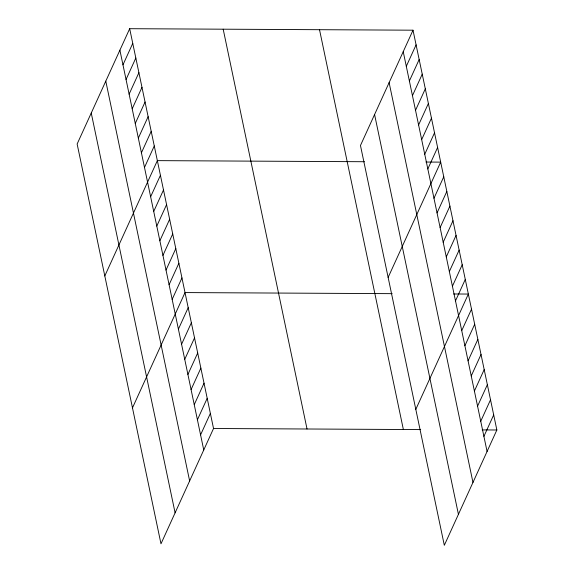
<?xml version="1.0" encoding="UTF-8"?>
<svg xmlns="http://www.w3.org/2000/svg" width="574" height="574" viewBox="0 0 574 574"><rect width="100%" height="100%" fill="white"/><g stroke="black" fill="none" stroke-linecap="round" stroke-linejoin="round"><path stroke-width="0.86" d="M129.681 28.7L77.138 144.002L160.985 543.808L213.535 428.505L129.681 28.7L413.015 30.192L496.862 429.998L444.319 545.3L360.465 145.495L413.015 30.192M122.972 64.833L132.759 43.359M126.043 79.492L135.83 58.017M129.121 94.15L138.908 72.676M132.192 108.816L141.979 87.341M135.27 123.475L145.057 102M138.341 138.133L148.128 116.658M141.419 152.792L151.206 131.317M144.49 167.45L154.277 145.975M104.805 275.943L157.355 160.634L364.497 161.725M150.639 196.767L160.426 175.292M153.717 211.433L163.504 189.958M156.788 226.091L166.575 204.617M159.866 240.75L169.653 219.275M162.937 255.408L172.724 233.934M166.015 270.067L175.802 248.592M169.086 284.726L178.873 263.251M172.164 299.384L181.951 277.909M132.479 407.877L185.022 292.575L392.171 293.658M178.406 329.153L188.193 307.678M181.571 344.257L191.357 322.782M184.742 359.36L194.529 337.885M187.906 374.463L197.693 352.988M191.077 389.567L200.864 368.092M194.242 404.67L204.028 383.195M197.413 419.773L207.2 398.299M200.577 434.877L210.364 413.402M406.299 66.326L416.085 44.851M409.377 80.984L419.164 59.509M412.448 95.643L422.234 74.168M415.526 110.301L425.312 88.826M418.597 124.96L428.383 103.485M421.675 139.618L431.461 118.144M424.746 154.284L434.532 132.809M427.824 168.943L437.61 147.468M388.139 277.429L440.681 162.126L425.965 162.047M433.973 198.26L443.759 176.785M437.044 212.918L446.83 191.443M440.122 227.577L449.908 206.102M443.193 242.235L452.979 220.76M446.271 256.901L456.057 235.426M449.342 271.559L459.135 250.085M452.42 286.218L462.206 264.743M455.491 300.876L465.284 279.402M415.806 409.37L468.355 294.06L453.639 293.981M461.733 330.638L471.519 309.164M464.904 345.742L474.691 324.267M468.068 360.845L477.855 339.37M471.24 375.948L481.026 354.474M474.404 391.052L484.191 369.577M477.575 406.155L487.362 384.68M480.739 421.266L490.526 399.784M483.911 436.369L493.697 414.894M213.535 428.505L420.677 429.596M482.146 429.919L496.862 429.998M403.228 51.667L487.075 451.473M389.115 82.627L472.969 482.433M374.578 114.527L458.425 514.333M319.517 29.697L403.364 429.503M223.186 29.188L307.033 429M119.894 50.175L203.748 449.98M105.788 81.142L189.635 480.947M91.244 113.042L175.099 512.847"/></g></svg>
